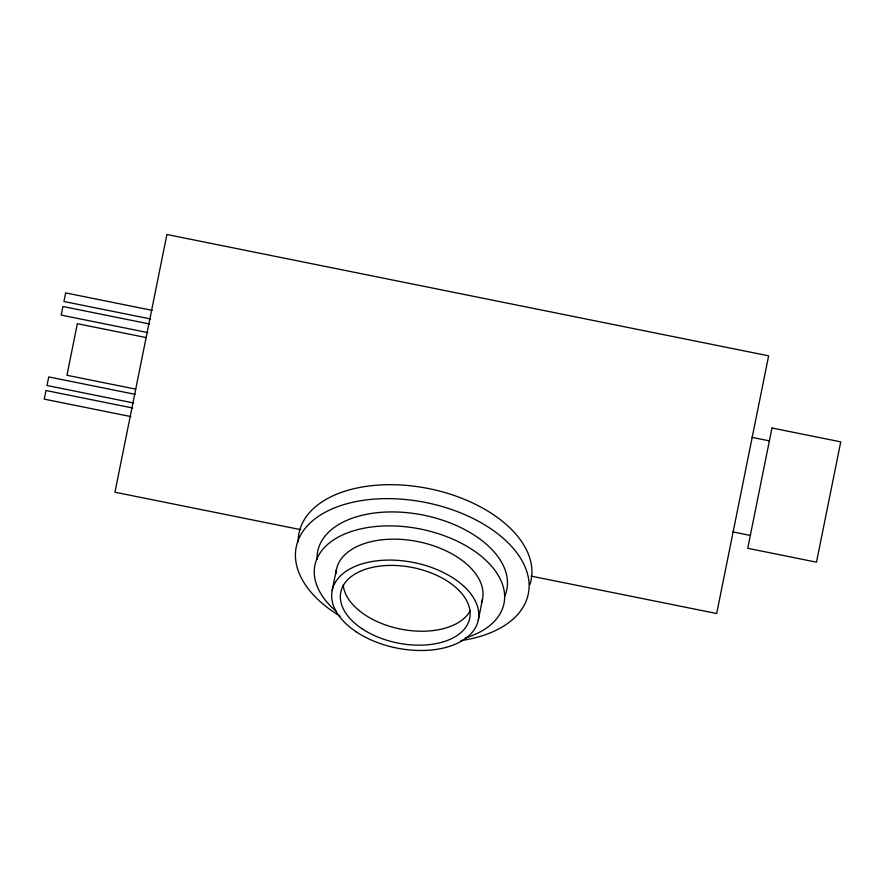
<?xml version="1.0" encoding="UTF-8"?>
<svg xmlns="http://www.w3.org/2000/svg" width="885" height="885" viewBox="0 0 885 885"><rect width="100%" height="100%" fill="white"/><g stroke="black" fill="none" stroke-linecap="round" stroke-linejoin="round"><path stroke-width="1.33" d="M332.174 590.561L336.388 569.641M478.309 620.02L482.524 599.112M152.309 310.381L65.667 292.913L63.93 301.508L150.572 318.976M751.852 437.345L769.386 440.874M149.565 323.987L62.923 306.52L61.187 315.104L147.828 332.583M146.114 337.561L77.349 323.7L66.95 375.273L135.726 389.135M135.361 394.389L48.73 376.922L46.993 385.506L133.635 402.985M132.617 407.996L45.987 390.528L44.25 399.113L130.891 416.592M732.791 531.885L750.314 535.425M300.612 529.639L114.939 492.204L166.9 234.503L768.634 355.836L716.673 613.526L531.011 576.091M340.183 616.214A118.38 69.251 11.4 0 1 332.849 508.576A118.38 69.251 11.4 0 1 509.45 544.187A118.38 69.251 11.4 0 1 460.974 640.574M298.223 541.731A118.38 69.251 11.4 0 1 425.652 488A118.38 69.251 11.4 0 1 529.861 584.664M336.422 611.491A96.465 56.43 11.4 0 1 350.128 531.907A96.465 56.43 11.4 0 1 485.312 559.751A96.465 56.43 11.4 0 1 465.178 638.019M317.084 559.431A96.465 56.43 11.4 0 1 422.289 514.893A96.465 56.43 11.4 0 1 504.837 595.926M470.112 610.893A65.767 38.475 11.4 0 1 400.341 629.036A65.767 38.475 11.4 0 1 343.247 585.184M335.913 573.546A74.539 43.597 11.4 0 1 418.074 541.631A74.539 43.597 11.4 0 1 481.451 602.884M771.974 427.997L747.725 548.302L816.49 562.174L840.75 441.858L771.974 427.997M356.124 631.757A74.539 43.597 11.4 0 0 477.236 623.803A74.539 43.597 11.4 0 0 382.353 560.316A74.539 43.597 11.4 0 0 356.124 631.757M361.899 628.638A65.767 38.475 11.4 0 0 468.762 621.624A65.767 38.475 11.4 0 0 385.052 565.603A65.767 38.475 11.4 0 0 361.899 628.638"/></g></svg>
